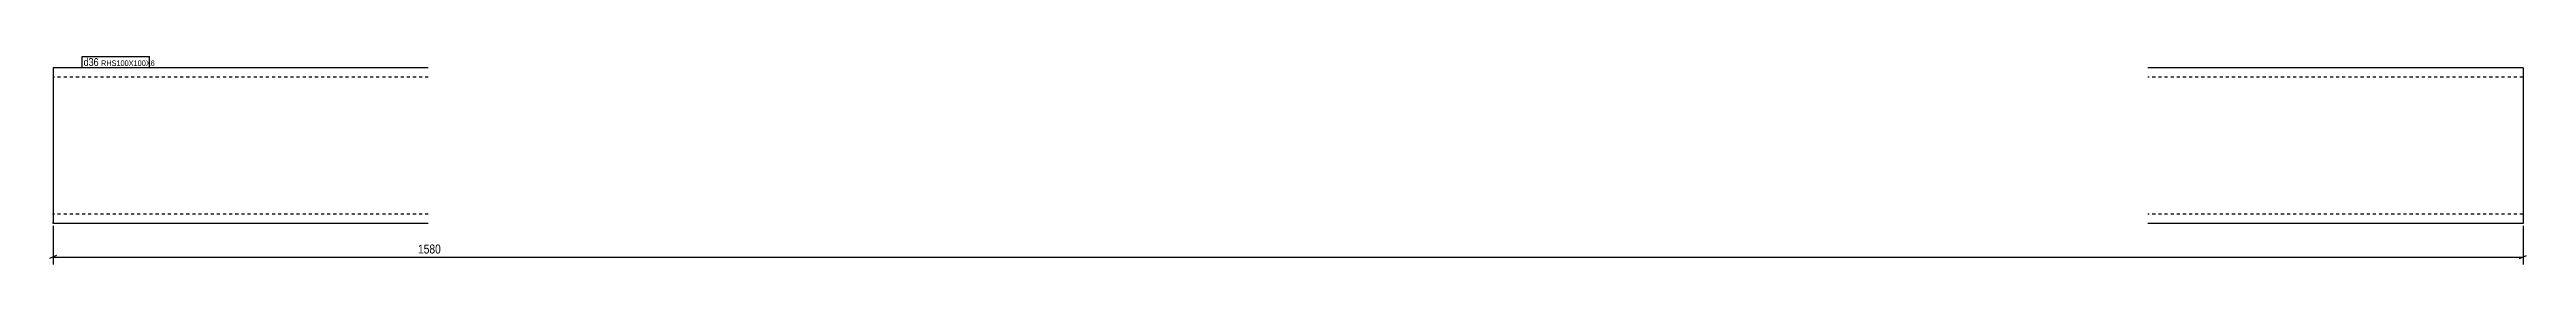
# Model space of a CAD drawing. Header units: millimetres. Extents: x 4 to 1589, y 4 to 138.
import ezdxf

# ---------------------------------------------------------------- set-up
doc = ezdxf.new("R2010")
doc.units = ezdxf.units.MM
doc.linetypes.add('DXK_LINE_DOT2', pattern=[3.9198, 1.9599, -1.9599])
for name, color, linetype in [('MÅLSÆTNING', 7, 'Continuous'), ('STÅL', 7, 'Continuous'), ('TEKST', 7, 'Continuous')]:
    doc.layers.add(name, color=color, linetype=linetype)
doc.styles.add('Arial Narrow', font='ARIALN.TTF', dxfattribs={"height": 0.2})

msp = doc.modelspace()

# ---------------------------------------------------------------- linework, layer by layer
at = {"layer": 'MÅLSÆTNING', "color": 7, "linetype": 'Continuous'}
for p, q in [((6.8, 29.3), (6.8, 4.5)), ((1586.8, 29.3), (1586.8, 4.5)), ((9, 10.2), (4.5, 8.4)), ((6.8, 9.3), (1586.8, 9.3)), ((1584.5, 8.4), (1589, 10.2))]:
    msp.add_line(p, q, dxfattribs=at)
at = {"layer": 'STÅL', "color": 2, "linetype": 'Continuous'}
for p, q in [((246.8, 130.8), (6.8, 130.8)), ((6.8, 130.8), (6.8, 31.7)), ((1586.8, 130.8), (1346.8, 130.8)), ((1586.8, 130.8), (1586.8, 30.8)), ((6.8, 30.8), (6.8, 31.7)), ((246.8, 30.8), (6.8, 30.8)), ((1586.8, 30.8), (1346.8, 30.8))]:
    msp.add_line(p, q, dxfattribs=at)
at = {"layer": 'STÅL', "color": 7, "linetype": 'DXK_LINE_DOT2'}
for p, q in [((246.8, 124.8), (6.8, 124.8)), ((1586.8, 124.8), (1346.8, 124.8)), ((6.8, 36.8), (6.8, 37.3)), ((246.8, 36.8), (6.8, 36.8)), ((1586.8, 36.8), (1346.8, 36.8)), ((1586.8, 36.8), (1586.8, 37.3))]:
    msp.add_line(p, q, dxfattribs=at)

# ---------------------------------------------------------------- next in the draw order: wipeouts: each hides what was drawn before it
at = {"color": 0}
for points, layer in [([(1354.5, 10.4), (1354.5, 18.8), (239, 18.8), (239, 10.4)], 'MÅLSÆTNING'), ([(35.8, 131.9), (35.8, 137.1), (26.3, 137.1), (26.3, 131.9)], 'TEKST')]:
    msp.add_wipeout(points, dxfattribs=at).dxf.layer = layer

# ---------------------------------------------------------------- next in the draw order: texts
at = {"layer": 'MÅLSÆTNING', "color": 3, "style": 'Arial Narrow'}
msp.add_text('1580', height=5.73, dxfattribs=at).set_placement((240.2, 11.6))

# ---------------------------------------------------------------- next in the draw order: wipeouts: each hides what was drawn before it
at = {"color": 0}
msp.add_wipeout([(35.8, 131.9), (35.8, 137.1), (26.3, 137.1), (26.3, 131.9)], dxfattribs=at).dxf.layer = 'TEKST'

# ---------------------------------------------------------------- next in the draw order: linework, layer by layer
at = {"layer": 'TEKST', "color": 7, "linetype": 'Continuous'}
msp.add_line((25.4, 131), (25.4, 138), dxfattribs=at)

# ---------------------------------------------------------------- next in the draw order: wipeouts: each hides what was drawn before it
at = {"color": 0}
msp.add_wipeout([(67.6, 131.9), (67.6, 135.6), (37.4, 135.6), (37.4, 131.9)], dxfattribs=at).dxf.layer = 'TEKST'

# ---------------------------------------------------------------- next in the draw order: wipeouts: each hides what was drawn before it
msp.add_wipeout([(67.6, 131.9), (67.6, 135.6), (37.4, 135.6), (37.4, 131.9)], dxfattribs=at).dxf.layer = 'TEKST'

# ---------------------------------------------------------------- next in the draw order: linework, layer by layer
at = {"layer": 'TEKST', "color": 7, "linetype": 'Continuous'}
for p, q in [((25.4, 138), (68.5, 138)), ((25.4, 131), (68.5, 131)), ((68.5, 131), (68.5, 138))]:
    msp.add_line(p, q, dxfattribs=at)

# ---------------------------------------------------------------- next in the draw order: texts
at = {"layer": 'TEKST', "color": 3, "style": 'Arial Narrow'}
for s, height, p in [('d36', 5.01, (26.3, 131.9)), ('RHS100X100X6', 3.579, (37.4, 131.9))]:
    msp.add_text(s, height=height, dxfattribs=at).set_placement(p)

doc.saveas('drawing.dxf')
